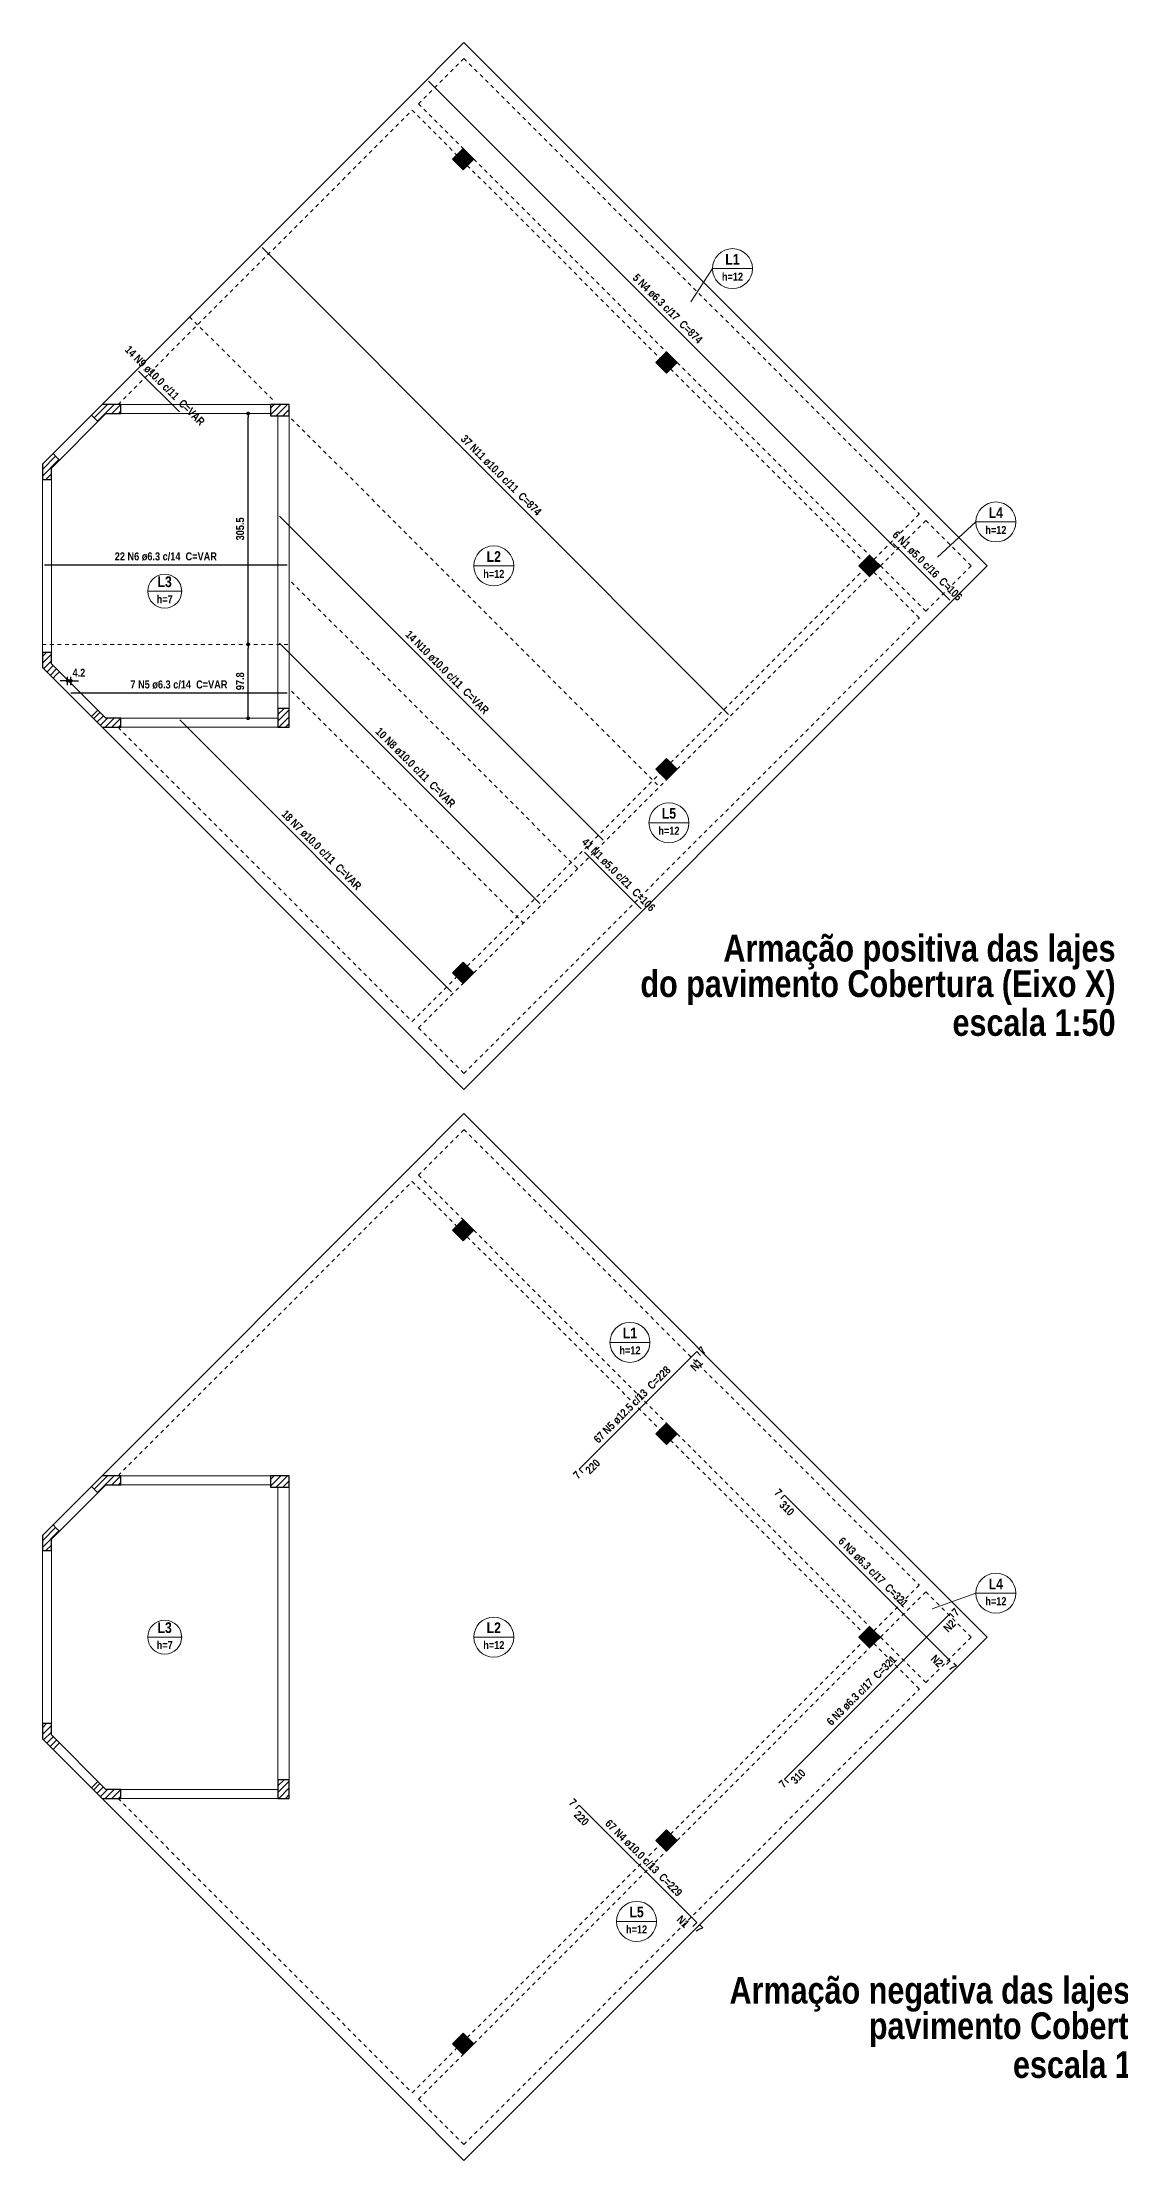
# Model space of a CAD drawing. Header units: millimetres. Extents: x 2249 to 2676, y -663 to -441.
# Drawn here: x 2447.9 to 2476.5, y -662.8 to -606.7 of the extents above; entities that cross this region are included whole.
import ezdxf

# ---------------------------------------------------------------- set-up
doc = ezdxf.new("R2010")
doc.units = ezdxf.units.MM
doc.header["$LTSCALE"] = 0.5
doc.header["$MEASUREMENT"] = 0
doc.header["$PDMODE"] = 34
doc.linetypes.add('DOT2', pattern=[3.175, 0, -3.175])
doc.layers.get('0').update_dxf_attribs({"linetype": 'CONTINUOUS'})
doc.layers.get('DEFPOINTS').update_dxf_attribs({"linetype": 'CONTINUOUS'})
for name, color, linetype, lineweight in [('Descrição da armadura', 7, 'CONTINUOUS', 5), ('DT-Armadura negativa', 4, 'CONTINUOUS', 30), ('DT-Armadura positiva', 2, 'CONTINUOUS', 30), ('DT-Cotas', 9, 'CONTINUOUS', 5), ('DT-Pontilhado', 9, 'DOT2', 5), ('DT-Textos', 7, 'CONTINUOUS', 5), ('DT-Título', 3, 'CONTINUOUS', 20), ('FO-Hachuras dos pilares', 9, 'CONTINUOUS', 5), ('FO-Pilares', 4, 'CONTINUOUS', 30), ('FO-Vigas', 1, 'CONTINUOUS', 20), ('Textos armaduras', 7, 'CONTINUOUS', 5)]:
    doc.layers.add(name, color=color, linetype=linetype, lineweight=lineweight)
doc.styles.add('ARIAL', font='ARIALNB.TTF')
doc.dimstyles.new('UM_50.000000', dxfattribs={"dimtxt": 0.18, "dimasz": 0.1, "dimexe": 0.1, "dimexo": 0.2, "dimgap": 0, "dimtad": 1, "dimtih": 1, "dimtoh": 1, "dimdec": 1, "dimlfac": 50, "dimzin": 0, "dimdsep": 46, "dimtxsty": 'Standard', "dimblk": 'CLOSED', "dimblk1": 'CLOSED', "dimblk2": 'CLOSED', "dimcen": 0.09, "dimdle": 0.1, "dimadec": 1, "dimazin": 2, "dimtfac": 1, "dimtdec": 4, "dimtofl": 0, "dimtmove": 0, "dimatfit": 3, "dimldrblk": 'CLOSED', "dimfxl": 1, "dimtolj": 1, "dimarcsym": 0})
pattern_1 = [(45, (2441.25908, -664.59642), (-0.08838835, 0.08838835), [])]
pattern_2 = [(45, (2441.25908, -692.94818), (-0.08838835, 0.08838835), [])]

# ---------------------------------------------------------------- blocks, each defined once
blk = doc.blocks.new('_Dot')
at = {"color": 0, "linetype": 'ByBlock', "lineweight": -2}
blk.add_line((-0.5, 0), (-1, 0), dxfattribs=at)
at = {"color": 0, "linetype": 'ByBlock', "const_width": 0.5}
blk.add_lwpolyline([(-0.25, 0, 1), (0.25, 0, 1)], format="xyb", close=True, dxfattribs=at)
blk = doc.blocks.new('*D387')
at = {"layer": 'DEFPOINTS', "color": 0}
for p in [(2448.571, -623.91), (2448.656, -623.592), (2448.656, -623.91)]:
    blk.add_point(p, dxfattribs=at)
at = {"layer": 'DT-Cotas', "color": 0, "lineweight": -2}
for p, q in [((2448.471, -623.592), (2448.371, -623.592)), ((2448.571, -623.71), (2448.571, -623.492)), ((2448.656, -623.71), (2448.656, -623.492)), ((2448.756, -623.592), (2448.856, -623.592))]:
    blk.add_line(p, q, dxfattribs=at)
at = {"layer": 'DT-Cotas', "color": 0, "lineweight": -2, "xscale": 0.1, "yscale": 0.1, "zscale": 0.1}
blk.add_blockref('_Dot', (2448.571, -623.592), dxfattribs=at)
at = {"layer": 'DT-Cotas', "color": 0, "lineweight": -2, "xscale": 0.1, "yscale": 0.1, "zscale": 0.1, "rotation": 180}
blk.add_blockref('_Dot', (2448.656, -623.592), dxfattribs=at)
at = {"layer": 'DT-Cotas', "insert": (2448.87, -623.38), "char_height": 0.2118, "attachment_point": 5, "rotation": 0.0057, "style": 'ARIAL'}
blk.add_mtext('\\A1;4.2', dxfattribs=at)
blk = doc.blocks.new('DOT')
at = {"color": 210}
for p, q in [((-1, 0), (1, 0)), ((0, 1), (0, -1))]:
    blk.add_line(p, q, dxfattribs=at)
blk.add_circle((0, 0), 0.25, dxfattribs=at)
blk = doc.blocks.new('*D388')
at = {"layer": 'DEFPOINTS', "color": 0}
for p in [(2453.352, -622.628), (2453.352, -622.628), (2453.352, -624.585)]:
    blk.add_point(p, dxfattribs=at)
at = {"layer": 'DT-Cotas', "color": 0, "lineweight": -2}
blk.add_line((2453.352, -624.485), (2453.352, -622.728), dxfattribs=at)
at = {"layer": 'DT-Cotas', "color": 0, "lineweight": -2, "xscale": 0.1, "yscale": 0.1, "zscale": 0.1}
for p, rotation in [((2453.352, -622.628), 90), ((2453.352, -624.585), 270)]:
    blk.add_blockref('_Dot', p, dxfattribs=dict(at, rotation=rotation))
at = {"layer": 'DT-Cotas', "insert": (2453.14, -623.606), "char_height": 0.2118, "attachment_point": 5, "rotation": 90, "style": 'ARIAL'}
blk.add_mtext('\\A1;97.8', dxfattribs=at)
blk = doc.blocks.new('*D389')
at = {"layer": 'DEFPOINTS', "color": 0}
for p in [(2453.352, -616.519), (2453.352, -616.519), (2453.352, -622.628)]:
    blk.add_point(p, dxfattribs=at)
at = {"layer": 'DT-Cotas', "color": 0, "lineweight": -2}
blk.add_line((2453.352, -622.528), (2453.352, -616.619), dxfattribs=at)
at = {"layer": 'DT-Cotas', "color": 0, "lineweight": -2, "xscale": 0.1, "yscale": 0.1, "zscale": 0.1}
for p, rotation in [((2453.352, -616.519), 90), ((2453.352, -622.628), 270)]:
    blk.add_blockref('_Dot', p, dxfattribs=dict(at, rotation=rotation))
at = {"layer": 'DT-Cotas', "insert": (2453.14, -619.574), "char_height": 0.2118, "attachment_point": 5, "rotation": 90, "style": 'ARIAL'}
blk.add_mtext('\\A1;305.5', dxfattribs=at)

msp = doc.modelspace()

# ---------------------------------------------------------------- hatches: boundary and pattern name
at = {"layer": 'FO-Hachuras dos pilares', "linetype": 'Continuous'}
for points in [[(2458.7597, -609.7846), (2458.9011, -609.926), (2459.0426, -610.0674), (2459.184, -609.926), (2459.3254, -609.7846), (2459.184, -609.6432), (2459.0426, -609.5018), (2458.9011, -609.6432)], [(2464.1433, -615.1682), (2464.2847, -615.3096), (2464.4261, -615.451), (2464.5676, -615.3096), (2464.709, -615.1682), (2464.5676, -615.0268), (2464.4261, -614.8853), (2464.2847, -615.0268)], [(2469.8097, -620.2689), (2469.6683, -620.4103), (2469.5269, -620.5518), (2469.6683, -620.6932), (2469.8097, -620.8346), (2469.9511, -620.6932), (2470.0926, -620.5518), (2469.9511, -620.4103)], [(2464.4261, -625.6525), (2464.2847, -625.7939), (2464.1433, -625.9353), (2464.2847, -626.0768), (2464.4261, -626.2182), (2464.5676, -626.0768), (2464.709, -625.9353), (2464.5676, -625.7939)], [(2459.0426, -631.6018), (2459.184, -631.4603), (2459.3254, -631.3189), (2459.184, -631.1775), (2459.0426, -631.0361), (2458.9011, -631.1775), (2458.7597, -631.3189), (2458.9011, -631.4603)], [(2458.7597, -638.1364), (2458.9011, -638.2778), (2459.0426, -638.4192), (2459.184, -638.2778), (2459.3254, -638.1364), (2459.184, -637.9949), (2459.0426, -637.8535), (2458.9011, -637.9949)], [(2464.1433, -643.5199), (2464.2847, -643.6614), (2464.4261, -643.8028), (2464.5676, -643.6614), (2464.709, -643.5199), (2464.5676, -643.3785), (2464.4261, -643.2371), (2464.2847, -643.3785)], [(2469.8097, -648.6207), (2469.6683, -648.7621), (2469.5269, -648.9035), (2469.6683, -649.0449), (2469.8097, -649.1864), (2469.9511, -649.0449), (2470.0926, -648.9035), (2469.9511, -648.7621)], [(2464.4261, -654.0043), (2464.2847, -654.1457), (2464.1433, -654.2871), (2464.2847, -654.4285), (2464.4261, -654.5699), (2464.5676, -654.4285), (2464.709, -654.2871), (2464.5676, -654.1457)], [(2459.0426, -659.9535), (2459.184, -659.8121), (2459.3254, -659.6707), (2459.184, -659.5293), (2459.0426, -659.3878), (2458.9011, -659.5293), (2458.7597, -659.6707), (2458.9011, -659.8121)]]:
    msp.add_hatch(color=256, dxfattribs=at).paths.add_polyline_path(points)
h = msp.add_hatch(dxfattribs=at)
h.set_pattern_fill('ANSI31', color=256, style=0)
h.set_pattern_definition(pattern_1)
h.paths.add_polyline_path([(2449.485, -616.2788), (2449.3435, -616.4202), (2449.2021, -616.5616), (2449.287, -616.6464), (2449.3718, -616.7313), (2449.4781, -616.625), (2449.5844, -616.5188), (2449.7847, -616.5188), (2449.985, -616.5188), (2449.985, -616.3988), (2449.985, -616.2788), (2449.735, -616.2788)])
h = msp.add_hatch(dxfattribs=at)
h.set_pattern_fill('ANSI31', color=256, style=0)
h.set_pattern_definition(pattern_1)
h.paths.add_polyline_path([(2453.9426, -616.2788), (2453.9426, -616.4288), (2453.9426, -616.5788), (2454.1926, -616.5788), (2454.4426, -616.5788), (2454.4426, -616.4288), (2454.4426, -616.2788), (2454.1926, -616.2788)])
h = msp.add_hatch(dxfattribs=at)
h.set_pattern_fill('ANSI31', color=256, style=0)
h.set_pattern_definition(pattern_1)
h.paths.add_polyline_path([(2447.9026, -617.8632), (2447.9026, -618.0632), (2447.9026, -618.2632), (2448.0226, -618.2632), (2448.1426, -618.2632), (2448.1426, -618.1129), (2448.1426, -617.9626), (2448.2488, -617.8563), (2448.3551, -617.75), (2448.2702, -617.6652), (2448.1854, -617.5803), (2448.044, -617.7217)])
h = msp.add_hatch(dxfattribs=at)
h.set_pattern_fill('ANSI31', color=256, style=0)
h.set_pattern_definition(pattern_1)
h.paths.add_polyline_path([(2447.9026, -623.2404), (2448.044, -623.3818), (2448.1854, -623.5232), (2448.2702, -623.4383), (2448.3551, -623.3535), (2448.2488, -623.2472), (2448.1426, -623.1409), (2448.1426, -622.9906), (2448.1426, -622.8404), (2448.0226, -622.8404), (2447.9026, -622.8404), (2447.9026, -623.0404)])
h = msp.add_hatch(dxfattribs=at)
h.set_pattern_fill('ANSI31', color=256, style=0)
h.set_pattern_definition(pattern_1)
h.paths.add_polyline_path([(2449.485, -624.8248), (2449.735, -624.8248), (2449.985, -624.8248), (2449.985, -624.7048), (2449.985, -624.5848), (2449.7847, -624.5848), (2449.5844, -624.5848), (2449.4781, -624.4785), (2449.3718, -624.3722), (2449.287, -624.4571), (2449.2021, -624.5419), (2449.3435, -624.6833)])
h = msp.add_hatch(dxfattribs=at)
h.set_pattern_fill('ANSI31', color=256, style=0)
h.set_pattern_definition(pattern_1)
h.paths.add_polyline_path([(2454.4426, -624.3248), (2454.2926, -624.3248), (2454.1426, -624.3248), (2454.1426, -624.5748), (2454.1426, -624.8248), (2454.2926, -624.8248), (2454.4426, -624.8248), (2454.4426, -624.5748)])
h = msp.add_hatch(dxfattribs=at)
h.set_pattern_fill('ANSI31', color=256, style=0)
h.set_pattern_definition(pattern_2)
h.paths.add_polyline_path([(2449.485, -644.6305), (2449.3435, -644.7719), (2449.2021, -644.9134), (2449.287, -644.9982), (2449.3718, -645.0831), (2449.4781, -644.9768), (2449.5844, -644.8705), (2449.7847, -644.8705), (2449.985, -644.8705), (2449.985, -644.7505), (2449.985, -644.6305), (2449.735, -644.6305)])
h = msp.add_hatch(dxfattribs=at)
h.set_pattern_fill('ANSI31', color=256, style=0)
h.set_pattern_definition(pattern_2)
h.paths.add_polyline_path([(2453.9426, -644.6305), (2453.9426, -644.7805), (2453.9426, -644.9305), (2454.1926, -644.9305), (2454.4426, -644.9305), (2454.4426, -644.7805), (2454.4426, -644.6305), (2454.1926, -644.6305)])
h = msp.add_hatch(dxfattribs=at)
h.set_pattern_fill('ANSI31', color=256, style=0)
h.set_pattern_definition(pattern_2)
h.paths.add_polyline_path([(2447.9026, -646.2149), (2447.9026, -646.4149), (2447.9026, -646.6149), (2448.0226, -646.6149), (2448.1426, -646.6149), (2448.1426, -646.4646), (2448.1426, -646.3143), (2448.2488, -646.2081), (2448.3551, -646.1018), (2448.2702, -646.0169), (2448.1854, -645.9321), (2448.044, -646.0735)])
h = msp.add_hatch(dxfattribs=at)
h.set_pattern_fill('ANSI31', color=256, style=0)
h.set_pattern_definition(pattern_2)
h.paths.add_polyline_path([(2447.9026, -651.5921), (2448.044, -651.7335), (2448.1854, -651.875), (2448.2702, -651.7901), (2448.3551, -651.7053), (2448.2488, -651.599), (2448.1426, -651.4927), (2448.1426, -651.3424), (2448.1426, -651.1921), (2448.0226, -651.1921), (2447.9026, -651.1921), (2447.9026, -651.3921)])
h = msp.add_hatch(dxfattribs=at)
h.set_pattern_fill('ANSI31', color=256, style=0)
h.set_pattern_definition(pattern_2)
h.paths.add_polyline_path([(2449.485, -653.1765), (2449.735, -653.1765), (2449.985, -653.1765), (2449.985, -653.0565), (2449.985, -652.9365), (2449.7847, -652.9365), (2449.5844, -652.9365), (2449.4781, -652.8302), (2449.3718, -652.724), (2449.287, -652.8088), (2449.2021, -652.8937), (2449.3435, -653.0351)])
h = msp.add_hatch(dxfattribs=at)
h.set_pattern_fill('ANSI31', color=256, style=0)
h.set_pattern_definition(pattern_2)
h.paths.add_polyline_path([(2454.4426, -652.6765), (2454.2926, -652.6765), (2454.1426, -652.6765), (2454.1426, -652.9265), (2454.1426, -653.1765), (2454.2926, -653.1765), (2454.4426, -653.1765), (2454.4426, -652.9265)])

# ---------------------------------------------------------------- linework, layer by layer
at = {"layer": 'DT-Armadura negativa'}
for p, q in [((2462.1179, -644.4592), (2465.2291, -641.3479)), ((2465.2291, -641.3479), (2465.3281, -641.4469)), ((2462.2169, -644.5582), (2462.1179, -644.4592)), ((2467.4585, -645.2433), (2467.5575, -645.1443)), ((2467.5575, -645.1443), (2471.9416, -649.5283)), ((2467.5575, -652.6628), (2471.9416, -648.2787)), ((2471.9416, -648.2787), (2472.0406, -648.3777)), ((2471.9416, -649.5283), (2471.8426, -649.6273)), ((2467.6565, -652.7618), (2467.5575, -652.6628)), ((2462.0189, -653.4469), (2462.1179, -653.3479)), ((2462.1179, -653.3479), (2465.2292, -656.4592)), ((2465.2292, -656.4592), (2465.1302, -656.5582))]:
    msp.add_line(p, q, dxfattribs=at)
at = {"layer": 'DT-Armadura positiva'}
for p, q in [((2458.1278, -607.7208), (2470.4833, -620.0763)), ((2453.7197, -612.1288), (2466.0753, -624.4845)), ((2450.453, -615.3954), (2451.534, -616.4763)), ((2454.185, -619.2394), (2462.7527, -627.8071)), ((2470.4345, -619.9553), (2471.9343, -621.4553)), ((2447.9626, -620.5205), (2454.3826, -620.5205)), ((2454.185, -622.5972), (2461.0738, -629.486)), ((2448.6559, -623.9098), (2454.3826, -623.9098)), ((2451.544, -624.6272), (2458.7382, -631.8218)), ((2462.2581, -628.1303), (2463.759, -629.6306))]:
    msp.add_line(p, q, dxfattribs=at)
at = {"layer": 'DT-Pontilhado', "ltscale": 0.05}
for p, q in [((2451.8029, -613.9607), (2454.0009, -616.1584)), ((2454.5029, -616.6604), (2464.2435, -626.4011)), ((2454.5029, -620.9838), (2462.0818, -628.563)), ((2447.9026, -622.6283), (2454.4426, -622.6283)), ((2454.5029, -623.866), (2460.6408, -630.004))]:
    msp.add_line(p, q, dxfattribs=at)
at = {"layer": 'DT-Textos'}
for p, q in [((2465.6478, -612.6855), (2465.0724, -613.5635)), ((2465.6478, -612.6855), (2466.7068, -612.6855)), ((2471.6099, -620.3217), (2472.6226, -619.39)), ((2472.6226, -619.39), (2473.6816, -619.39)), ((2459.3267, -620.5519), (2460.3857, -620.5519)), ((2450.6933, -621.2233), (2451.5918, -621.2233)), ((2463.9658, -627.3521), (2465.0248, -627.3521)), ((2462.9335, -641.1026), (2463.9925, -641.1026)), ((2471.4678, -648.1564), (2472.6226, -647.7418)), ((2472.6226, -647.7418), (2473.6816, -647.7418)), ((2450.6933, -648.9035), (2451.5918, -648.9035)), ((2459.3267, -648.9036), (2460.3857, -648.9036)), ((2463.1078, -656.4276), (2464.1668, -656.4276))]:
    msp.add_line(p, q, dxfattribs=at)
for centre, radius in [((2466.1773, -612.6855), 0.5295), ((2473.1521, -619.39), 0.5295), ((2459.8562, -620.5519), 0.5295), ((2451.1426, -621.2233), 0.4493), ((2464.4953, -627.3521), 0.5295), ((2463.463, -641.1026), 0.5295), ((2473.1521, -647.7418), 0.5295), ((2451.1426, -648.9035), 0.4493), ((2459.8562, -648.9036), 0.5295), ((2463.6373, -656.4276), 0.5295)]:
    msp.add_circle(centre, radius, dxfattribs=at)
at = {"layer": 'FO-Pilares'}
for points in [[(2458.7597, -609.7846), (2458.9011, -609.926), (2459.0426, -610.0674), (2459.184, -609.926), (2459.3254, -609.7846), (2459.184, -609.6432), (2459.0426, -609.5018), (2458.9011, -609.6432), (2458.7597, -609.7846)], [(2464.1433, -615.1682), (2464.2847, -615.3096), (2464.4261, -615.451), (2464.5676, -615.3096), (2464.709, -615.1682), (2464.5676, -615.0268), (2464.4261, -614.8853), (2464.2847, -615.0268), (2464.1433, -615.1682)], [(2449.485, -616.2788), (2449.3435, -616.4202), (2449.2021, -616.5616), (2449.287, -616.6464), (2449.3718, -616.7313), (2449.4781, -616.625), (2449.5844, -616.5188), (2449.7847, -616.5188), (2449.985, -616.5188), (2449.985, -616.3988), (2449.985, -616.2788), (2449.735, -616.2788), (2449.485, -616.2788)], [(2453.9426, -616.2788), (2453.9426, -616.4288), (2453.9426, -616.5788), (2454.1926, -616.5788), (2454.4426, -616.5788), (2454.4426, -616.4288), (2454.4426, -616.2788), (2454.1926, -616.2788), (2453.9426, -616.2788)], [(2447.9026, -617.8632), (2447.9026, -618.0632), (2447.9026, -618.2632), (2448.0226, -618.2632), (2448.1426, -618.2632), (2448.1426, -618.1129), (2448.1426, -617.9626), (2448.2488, -617.8563), (2448.3551, -617.75), (2448.2702, -617.6652), (2448.1854, -617.5803), (2448.044, -617.7217), (2447.9026, -617.8632)], [(2469.8097, -620.2689), (2469.6683, -620.4103), (2469.5269, -620.5518), (2469.6683, -620.6932), (2469.8097, -620.8346), (2469.9511, -620.6932), (2470.0926, -620.5518), (2469.9511, -620.4103), (2469.8097, -620.2689)], [(2447.9026, -623.2404), (2448.044, -623.3818), (2448.1854, -623.5232), (2448.2702, -623.4383), (2448.3551, -623.3535), (2448.2488, -623.2472), (2448.1426, -623.1409), (2448.1426, -622.9906), (2448.1426, -622.8404), (2448.0226, -622.8404), (2447.9026, -622.8404), (2447.9026, -623.0404), (2447.9026, -623.2404)], [(2449.485, -624.8248), (2449.735, -624.8248), (2449.985, -624.8248), (2449.985, -624.7048), (2449.985, -624.5848), (2449.7847, -624.5848), (2449.5844, -624.5848), (2449.4781, -624.4785), (2449.3718, -624.3722), (2449.287, -624.4571), (2449.2021, -624.5419), (2449.3435, -624.6833), (2449.485, -624.8248)], [(2454.4426, -624.3248), (2454.2926, -624.3248), (2454.1426, -624.3248), (2454.1426, -624.5748), (2454.1426, -624.8248), (2454.2926, -624.8248), (2454.4426, -624.8248), (2454.4426, -624.5748), (2454.4426, -624.3248)], [(2464.4261, -625.6525), (2464.2847, -625.7939), (2464.1433, -625.9353), (2464.2847, -626.0768), (2464.4261, -626.2182), (2464.5676, -626.0768), (2464.709, -625.9353), (2464.5676, -625.7939), (2464.4261, -625.6525)], [(2459.0426, -631.6018), (2459.184, -631.4603), (2459.3254, -631.3189), (2459.184, -631.1775), (2459.0426, -631.0361), (2458.9011, -631.1775), (2458.7597, -631.3189), (2458.9011, -631.4603), (2459.0426, -631.6018)], [(2458.7597, -638.1364), (2458.9011, -638.2778), (2459.0426, -638.4192), (2459.184, -638.2778), (2459.3254, -638.1364), (2459.184, -637.9949), (2459.0426, -637.8535), (2458.9011, -637.9949), (2458.7597, -638.1364)], [(2464.1433, -643.5199), (2464.2847, -643.6614), (2464.4261, -643.8028), (2464.5676, -643.6614), (2464.709, -643.5199), (2464.5676, -643.3785), (2464.4261, -643.2371), (2464.2847, -643.3785), (2464.1433, -643.5199)], [(2449.485, -644.6305), (2449.3435, -644.7719), (2449.2021, -644.9134), (2449.287, -644.9982), (2449.3718, -645.0831), (2449.4781, -644.9768), (2449.5844, -644.8705), (2449.7847, -644.8705), (2449.985, -644.8705), (2449.985, -644.7505), (2449.985, -644.6305), (2449.735, -644.6305), (2449.485, -644.6305)], [(2453.9426, -644.6305), (2453.9426, -644.7805), (2453.9426, -644.9305), (2454.1926, -644.9305), (2454.4426, -644.9305), (2454.4426, -644.7805), (2454.4426, -644.6305), (2454.1926, -644.6305), (2453.9426, -644.6305)], [(2447.9026, -646.2149), (2447.9026, -646.4149), (2447.9026, -646.6149), (2448.0226, -646.6149), (2448.1426, -646.6149), (2448.1426, -646.4646), (2448.1426, -646.3143), (2448.2488, -646.2081), (2448.3551, -646.1018), (2448.2702, -646.0169), (2448.1854, -645.9321), (2448.044, -646.0735), (2447.9026, -646.2149)], [(2469.8097, -648.6207), (2469.6683, -648.7621), (2469.5269, -648.9035), (2469.6683, -649.0449), (2469.8097, -649.1864), (2469.9511, -649.0449), (2470.0926, -648.9035), (2469.9511, -648.7621), (2469.8097, -648.6207)], [(2447.9026, -651.5921), (2448.044, -651.7335), (2448.1854, -651.875), (2448.2702, -651.7901), (2448.3551, -651.7053), (2448.2488, -651.599), (2448.1426, -651.4927), (2448.1426, -651.3424), (2448.1426, -651.1921), (2448.0226, -651.1921), (2447.9026, -651.1921), (2447.9026, -651.3921), (2447.9026, -651.5921)], [(2449.485, -653.1765), (2449.735, -653.1765), (2449.985, -653.1765), (2449.985, -653.0565), (2449.985, -652.9365), (2449.7847, -652.9365), (2449.5844, -652.9365), (2449.4781, -652.8302), (2449.3718, -652.724), (2449.287, -652.8088), (2449.2021, -652.8937), (2449.3435, -653.0351), (2449.485, -653.1765)], [(2454.4426, -652.6765), (2454.2926, -652.6765), (2454.1426, -652.6765), (2454.1426, -652.9265), (2454.1426, -653.1765), (2454.2926, -653.1765), (2454.4426, -653.1765), (2454.4426, -652.9265), (2454.4426, -652.6765)], [(2464.4261, -654.0043), (2464.2847, -654.1457), (2464.1433, -654.2871), (2464.2847, -654.4285), (2464.4261, -654.5699), (2464.5676, -654.4285), (2464.709, -654.2871), (2464.5676, -654.1457), (2464.4261, -654.0043)], [(2459.0426, -659.9535), (2459.184, -659.8121), (2459.3254, -659.6707), (2459.184, -659.5293), (2459.0426, -659.3878), (2458.9011, -659.5293), (2458.7597, -659.6707), (2458.9011, -659.8121), (2459.0426, -659.9535)]]:
    msp.add_lwpolyline(points, close=True, dxfattribs=at)
at = {"layer": 'FO-Vigas'}
for p, q in [((2457.5675, -608.1963), (2459.0674, -606.6964)), ((2459.0674, -606.6964), (2471.4228, -619.0519)), ((2449.4848, -616.2788), (2457.5675, -608.1963)), ((2448.1852, -617.5802), (2449.2023, -616.5617)), ((2449.985, -616.2788), (2453.9426, -616.2788)), ((2449.985, -616.5188), (2453.9426, -616.5188)), ((2454.1426, -624.3248), (2454.1426, -616.5788)), ((2454.4426, -624.3248), (2454.4426, -616.5788)), ((2448.3549, -617.7499), (2449.372, -616.7314)), ((2447.9026, -622.8404), (2447.9026, -618.2632)), ((2448.1426, -622.8404), (2448.1426, -618.2632)), ((2471.4228, -619.0519), (2472.9227, -620.5518)), ((2471.4228, -622.0516), (2472.9227, -620.5518)), ((2459.0674, -634.4071), (2471.4228, -622.0516)), ((2448.3549, -623.3536), (2449.3721, -624.372)), ((2448.1852, -623.5233), (2449.2024, -624.5417)), ((2449.4848, -624.8248), (2457.5677, -632.9074)), ((2449.985, -624.5848), (2454.1426, -624.5848)), ((2449.985, -624.8248), (2454.1426, -624.8248)), ((2457.5677, -632.9074), (2459.0674, -634.4071)), ((2457.5675, -636.548), (2459.0674, -635.0482)), ((2459.0674, -635.0482), (2471.4228, -647.4036)), ((2449.4848, -644.6305), (2457.5675, -636.548)), ((2449.985, -644.6305), (2453.9426, -644.6305)), ((2448.1852, -645.9319), (2449.2023, -644.9135)), ((2448.3549, -646.1016), (2449.372, -645.0832)), ((2449.985, -644.8705), (2453.9426, -644.8705)), ((2454.1426, -652.6765), (2454.1426, -644.9305)), ((2454.4426, -652.6765), (2454.4426, -644.9305)), ((2447.9026, -651.1921), (2447.9026, -646.6149)), ((2448.1426, -651.1921), (2448.1426, -646.6149)), ((2471.4228, -647.4036), (2472.9227, -648.9035)), ((2471.4228, -650.4034), (2472.9227, -648.9035)), ((2459.0674, -662.7588), (2471.4228, -650.4034)), ((2448.1852, -651.8751), (2449.2024, -652.8934)), ((2448.3549, -651.7054), (2449.3721, -652.7237)), ((2449.985, -652.9365), (2454.1426, -652.9365)), ((2449.4848, -653.1765), (2457.5677, -661.2592)), ((2449.985, -653.1765), (2454.1426, -653.1765)), ((2457.5677, -661.2592), (2459.0674, -662.7588))]:
    msp.add_line(p, q, dxfattribs=at)
at = {"layer": 'FO-Vigas', "linetype": 'DOT2', "ltscale": 0.05}
for p, q in [((2457.8645, -608.3236), (2459.0674, -607.1207)), ((2459.0674, -607.1207), (2471.1258, -619.1792)), ((2449.9091, -616.2788), (2457.6948, -608.4933)), ((2457.6948, -608.4933), (2458.8729, -609.6714)), ((2457.8645, -608.3236), (2459.0426, -609.5017)), ((2459.1557, -609.9542), (2464.2565, -615.055)), ((2459.3254, -609.7845), (2464.4262, -614.8853)), ((2464.5393, -615.3378), (2469.6401, -620.4386)), ((2464.709, -615.1681), (2469.8098, -620.2689)), ((2469.9229, -620.3821), (2471.1258, -619.1792)), ((2470.0926, -620.5518), (2471.2955, -619.3489)), ((2471.2955, -619.3489), (2472.4984, -620.5518)), ((2470.0926, -620.5517), (2471.2955, -621.7546)), ((2471.2955, -621.7546), (2472.4984, -620.5518)), ((2464.5394, -625.7658), (2469.6401, -620.6649)), ((2464.7091, -625.9355), (2469.8098, -620.8346)), ((2469.9229, -620.7214), (2471.1258, -621.9243)), ((2459.0674, -633.9828), (2471.1258, -621.9243)), ((2449.9091, -624.8248), (2457.695, -632.6104)), ((2459.1559, -631.1495), (2464.2566, -626.0486)), ((2459.3256, -631.3192), (2464.4263, -626.2183)), ((2457.695, -632.6104), (2458.8731, -631.4323)), ((2457.8647, -632.7801), (2459.0428, -631.602)), ((2457.8647, -632.7801), (2459.0674, -633.9828)), ((2457.8645, -636.6753), (2459.0674, -635.4724)), ((2459.0674, -635.4724), (2471.1258, -647.5309)), ((2449.9091, -644.6305), (2457.6948, -636.845)), ((2457.6948, -636.845), (2458.8729, -638.0232)), ((2457.8645, -636.6753), (2459.0426, -637.8535)), ((2459.1557, -638.306), (2464.2565, -643.4067)), ((2459.3254, -638.1363), (2464.4262, -643.237)), ((2464.709, -643.5199), (2469.8098, -648.6206)), ((2464.5393, -643.6896), (2469.6401, -648.7903)), ((2469.9229, -648.7339), (2471.1258, -647.5309)), ((2470.0926, -648.9036), (2471.2955, -647.7006)), ((2471.2955, -647.7006), (2472.4984, -648.9035)), ((2464.5394, -654.1175), (2469.6401, -649.0167)), ((2464.7091, -654.2872), (2469.8098, -649.1864)), ((2469.9229, -649.0732), (2471.1258, -650.2761)), ((2470.0926, -648.9035), (2471.2955, -650.1064)), ((2471.2955, -650.1064), (2472.4984, -648.9035)), ((2459.0674, -662.3346), (2471.1258, -650.2761)), ((2449.9091, -653.1765), (2457.695, -660.9622)), ((2459.1559, -659.5012), (2464.2566, -654.4004)), ((2459.3256, -659.6709), (2464.4263, -654.5701)), ((2457.695, -660.9622), (2458.8731, -659.7841)), ((2457.8647, -661.1319), (2459.0428, -659.9538)), ((2457.8647, -661.1319), (2459.0674, -662.3346))]:
    msp.add_line(p, q, dxfattribs=at)

# ---------------------------------------------------------------- texts
at = {"layer": 'Descrição da armadura', "char_height": 0.2118, "line_spacing_factor": 0.9, "style": 'ARIAL'}
for s, insert, width, attachment_point, rotation in [('5 N4 ø6.3 c/17  C=874', (2464.3805, -613.824), 5.33736, 8, 315.00074), ('14 N9 ø10.0 c/11  C=VAR', (2451.0685, -615.861), 5.84568, 8, 315.00074), ('37 N11 ø10.0 c/11  C=874', (2459.9725, -618.232), 6.09984, 8, 315.00074), ('6 N1 ø5.0 c/16  C=106', (2471.2595, -620.63), 5.33736, 8, 314.99501), ('14 N10 ø10.0 c/11  C=VAR', (2458.5435, -623.448), 6.09984, 8, 315.00074), ('10 N8 ø10.0 c/11  C=VAR', (2457.7045, -625.967), 5.84568, 8, 315.00074), ('18 N7 ø10.0 c/11  C=VAR', (2455.2155, -628.15), 5.84568, 8, 315.00074), ('41 N1 ø5.0 c/21  C=106', (2463.0835, -628.806), 5.59152, 8, 315.0122), ('67 N5 ø12.5 c/13  C=228', (2463.5987, -642.8288), 5.84568, 8, 45.00011), ('N1', (2465.4107, -641.6628), 0.50832, 9, 45.00011), ('6 N3 ø6.3 c/17  C=321', (2469.8245, -647.2618), 5.33736, 8, 315.00074), ('N2', (2472.1107, -648.5728), 0.50832, 9, 45.00011), ('6 N3 ø6.3 c/17  C=321', (2469.6747, -650.3958), 5.33736, 8, 45.00011), ('N2', (2471.6295, -649.7158), 0.50832, 9, 315.00074), ('67 N4 ø10.0 c/13  C=229', (2463.7485, -654.8288), 5.84568, 8, 315.00074), ('N1', (2464.9025, -656.6168), 0.50832, 9, 315.00074)]:
    msp.add_mtext(s, dxfattribs=dict(at, insert=insert, width=width, attachment_point=attachment_point, rotation=rotation))
at = {"layer": 'Descrição da armadura', "char_height": 0.2118, "attachment_point": 8, "line_spacing_factor": 0.9, "style": 'ARIAL'}
for s, insert, width in [('22 N6 ø6.3 c/14  C=VAR', (2451.1721, -620.4145), 5.59152), ('7 N5 ø6.3 c/14  C=VAR', (2451.5191, -623.8035), 5.33736)]:
    msp.add_mtext(s, dxfattribs=dict(at, insert=insert, width=width))
at = {"layer": 'DT-Textos', "attachment_point": 8, "line_spacing_factor": 0.798, "style": 'ARIAL'}
for s, insert, char_height, width in [('L1', (2466.1772, -612.5794), 0.2824, 0.67776), ('h=12', (2466.1772, -613.0037), 0.2118, 1.01664), ('h=12', (2473.1516, -619.7078), 0.2118, 1.01664), ('L4', (2473.1516, -619.2845), 0.2824, 0.67776), ('L2', (2459.8561, -620.4462), 0.2824, 0.67776), ('L3', (2451.1421, -621.1178), 0.2824, 0.67776), ('h=12', (2459.8561, -620.8695), 0.2118, 1.01664), ('h=7', (2451.1421, -621.5411), 0.2118, 0.76248), ('L5', (2464.4951, -627.2462), 0.2824, 0.67776), ('h=12', (2464.4951, -627.6695), 0.2118, 1.01664), ('L1', (2463.4631, -640.997), 0.2824, 0.67776), ('h=12', (2463.4631, -641.4203), 0.2118, 1.01664), ('L4', (2473.1516, -647.6363), 0.2824, 0.67776), ('h=12', (2473.1516, -648.0596), 0.2118, 1.01664), ('L3', (2451.1421, -648.798), 0.2824, 0.67776), ('L2', (2459.8561, -648.798), 0.2824, 0.67776), ('h=7', (2451.1421, -649.2213), 0.2118, 0.76248), ('h=12', (2459.8561, -649.2213), 0.2118, 1.01664), ('L5', (2463.6371, -656.322), 0.2824, 0.67776), ('h=12', (2463.6371, -656.7453), 0.2118, 1.01664)]:
    msp.add_mtext(s, dxfattribs=dict(at, insert=insert, char_height=char_height, width=width))
at = {"layer": 'DT-Título', "char_height": 0.706, "attachment_point": 9, "line_spacing_factor": 0.798, "style": 'ARIAL'}
for s, insert, width in [('Armação positiva das lajes \\Pdo pavimento Cobertura (Eixo X)', (2476.3203, -632.1745), 49.1376), ('escala 1:50', (2476.3203, -633.0005), 9.3192), ('Armação negativa das lajes do \\Ppavimento Cobertura', (2477.9209, -659.7541), 49.1376), ('escala 1:50', (2477.9209, -660.5801), 9.3192)]:
    msp.add_mtext(s, dxfattribs=dict(at, insert=insert, width=width))
at = {"layer": 'Textos armaduras', "char_height": 0.2118, "line_spacing_factor": 0.9, "style": 'ARIAL'}
for s, insert, width, attachment_point, rotation in [('7', (2465.3477, -641.1886), 0.65416, 3, 45.00011), ('7', (2462.086, -644.7334), 0.65416, 7, 45.00011), ('220', (2462.2574, -644.4573), 1.16248, 1, 45.00011), ('7', (2467.3624, -645.1979), 0.65416, 9, 315.00074), ('310', (2467.6942, -645.4186), 1.16248, 2, 315.00074), ('7', (2472.0583, -648.1158), 0.65416, 3, 45.00011), ('7', (2472.0377, -649.5737), 0.65416, 1, 315.00074), ('310', (2467.697, -652.6609), 1.16248, 1, 45.00011), ('7', (2467.5322, -652.9107), 0.65416, 7, 45.00011), ('7', (2461.9228, -653.4016), 0.65416, 9, 315.00074), ('220', (2462.2546, -653.6222), 1.16248, 2, 315.00074), ('7', (2465.3253, -656.5045), 0.65416, 1, 315.00074)]:
    msp.add_mtext(s, dxfattribs=dict(at, insert=insert, width=width, attachment_point=attachment_point, rotation=rotation))

# ---------------------------------------------------------------- dimensions: what is measured, and where the dimension line sits
at = {"layer": 'DT-Cotas'}
for base, p1, p2, picture, middle in [((2453.3521, -616.5188), (2453.3521, -622.6283), (2453.3521, -616.5188), '*D389', (2453.1403, -619.5735)), ((2453.3521, -622.6282), (2453.3521, -624.5848), (2453.3521, -622.6282), '*D388', (2453.1403, -623.6065))]:
    dim = msp.add_linear_dim(base=base, p1=p1, p2=p2, angle=90, dimstyle='UM_50.000000', override={"dimtxt": 0.2118, "dimasz": 0.1, "dimexe": 0.1, "dimexo": 0.2, "dimtad": 1, "dimtih": 0, "dimtoh": 0, "dimdec": 1, "dimlfac": 50, "dimzin": 8, "dimtxsty": 'ARIAL', "dimblk": 'Dot', "dimblk1": 'Dot', "dimblk2": 'Dot', "dimsah": 1, "dimdle": 0.1, "dimse1": 1, "dimse2": 1, "dimclrt": 256, "dimadec": 1, "dimazin": 3, "dimtmove": 2, "dimldrblk": 'Dot'}, dxfattribs=at)
    dim.commit()
    dim.dimension.update_dxf_attribs({"geometry": picture, "text_midpoint": middle, "dimtype": 160, "text_rotation": 90})
dim = msp.add_linear_dim(base=(2448.6559, -623.5921), p1=(2448.5712, -623.9098), p2=(2448.6559, -623.9098), dimstyle='UM_50.000000', override={"dimtxt": 0.2118, "dimasz": 0.1, "dimexe": 0.1, "dimexo": 0.2, "dimtad": 1, "dimtih": 0, "dimtoh": 0, "dimdec": 1, "dimlfac": 50, "dimzin": 8, "dimtxsty": 'ARIAL', "dimblk": 'Dot', "dimblk1": 'Dot', "dimblk2": 'Dot', "dimsah": 1, "dimdle": 0.1, "dimse1": 0, "dimse2": 0, "dimclrt": 256, "dimadec": 1, "dimazin": 3, "dimtmove": 2, "dimldrblk": 'Dot'}, dxfattribs=at)
dim.commit()
dim.dimension.update_dxf_attribs({"geometry": '*D387', "text_midpoint": (2448.8705, -623.3803), "dimtype": 160, "text_rotation": 0.00573})

doc.saveas('drawing.dxf')
